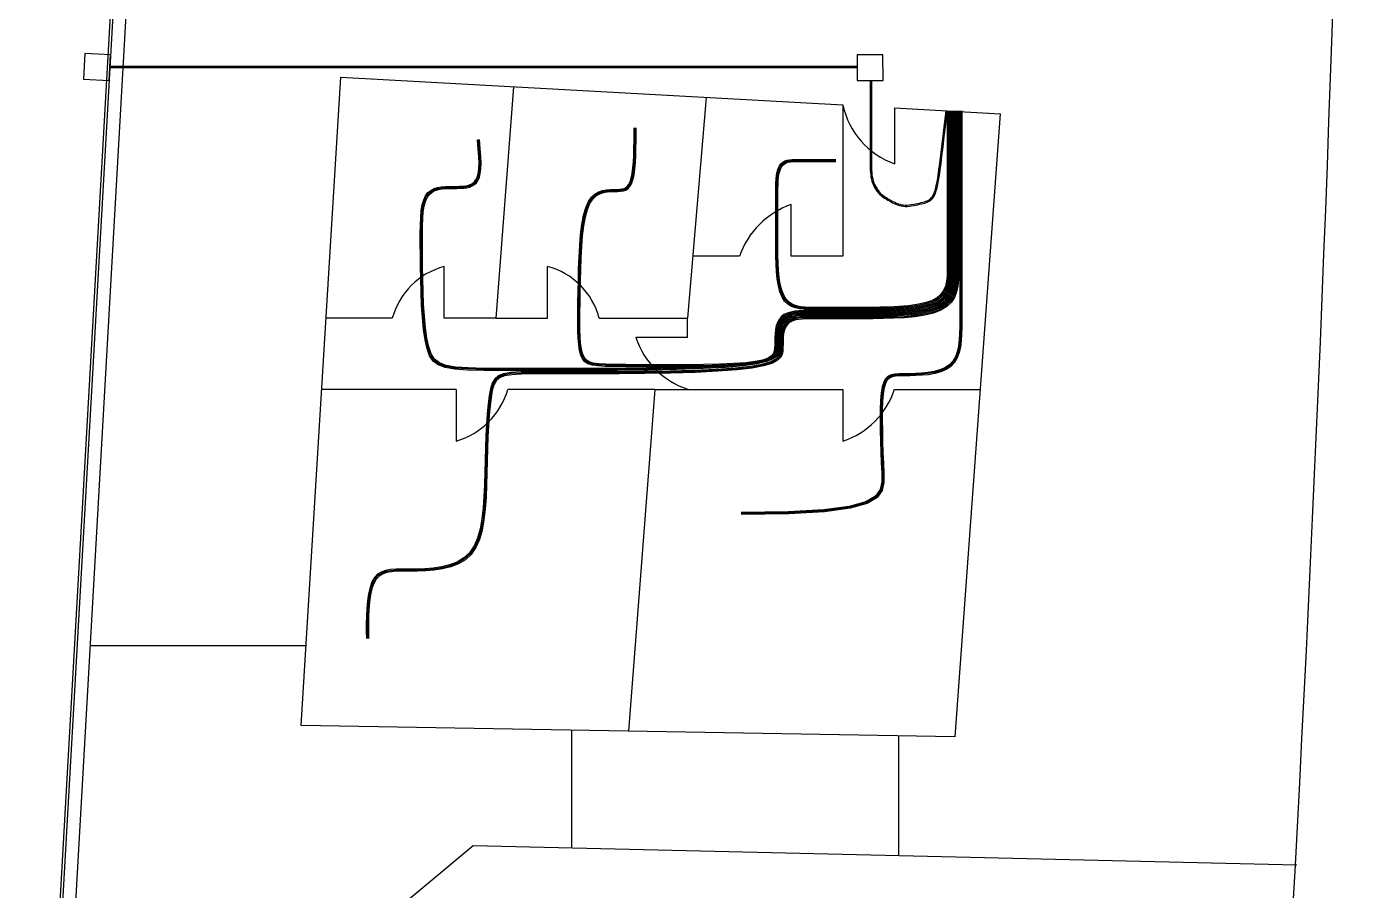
# Model space of a CAD drawing. Header units: millimetres. Extents: x 75 to 2709, y 49 to 1209.
# Drawn here: x 179.17 to 204.84, y 136.04 to 152.76 of the extents above; entities that cross this region are included whole.
import ezdxf

# ---------------------------------------------------------------- set-up
doc = ezdxf.new("R2010")
doc.units = ezdxf.units.MM
for name, color, linetype in [('Arquetas', 170, 'Continuous'), ('Canalizaciones', 10, 'Continuous'), ('Canalización Interior', 30, 'Continuous'), ('Canalización Secundaria', 90, 'Continuous'), ('Urbanización', 250, 'Continuous')]:
    doc.layers.add(name, color=color, linetype=linetype)

msp = doc.modelspace()

# ---------------------------------------------------------------- linework, layer by layer
at = {"layer": 'Arquetas'}
for points in [[(180.265, 151.735), (180.765, 151.709), (180.791, 152.208), (180.292, 152.235)], [(195.228, 151.709), (195.728, 151.71), (195.727, 152.21), (195.227, 152.209)]]:
    msp.add_lwpolyline(points, close=True, dxfattribs=at)
at = {"layer": 'Canalizaciones'}
for p, q in [((181.472, 165.053), (179.167, 124.485)), ((181.521, 165.05), (179.217, 124.482))]:
    msp.add_line(p, q, dxfattribs=at)
at = {"layer": 'Canalización Interior'}
for points in [[(197.151, 151.125), (197.151, 150.375), (197.151, 149.774), (197.151, 149.301), (197.151, 148.936), (197.151, 148.658), (197.151, 148.446), (197.151, 148.28), (197.151, 148.138), (197.151, 148.005), (197.146, 147.877), (197.134, 147.756), (197.109, 147.643), (197.069, 147.54), (197.009, 147.448), (196.926, 147.368), (196.814, 147.301), (196.673, 147.249), (196.507, 147.21), (196.322, 147.181), (196.125, 147.163), (195.922, 147.151), (195.72, 147.145), (195.524, 147.143), (195.342, 147.143), (195.179, 147.143), (195.033, 147.143), (194.902, 147.143), (194.785, 147.143), (194.678, 147.143), (194.58, 147.143), (194.488, 147.143), (194.401, 147.143), (194.316, 147.143), (194.234, 147.141), (194.156, 147.137), (194.083, 147.13), (194.015, 147.118), (193.955, 147.1), (193.902, 147.075), (193.858, 147.042), (193.823, 147), (193.797, 146.949), (193.779, 146.892), (193.766, 146.83), (193.759, 146.765), (193.755, 146.697), (193.754, 146.628), (193.753, 146.56), (193.752, 146.493), (193.74, 146.43), (193.707, 146.37), (193.643, 146.314), (193.539, 146.263), (193.382, 146.218), (193.164, 146.179), (192.874, 146.146), (192.506, 146.121), (192.075, 146.103), (191.602, 146.09), (191.106, 146.082), (190.607, 146.078), (190.125, 146.076), (189.679, 146.076), (189.29, 146.077), (188.973, 146.077), (188.723, 146.073), (188.531, 146.061), (188.389, 146.037), (188.288, 145.998), (188.219, 145.94), (188.173, 145.858), (188.14, 145.75), (188.114, 145.612), (188.093, 145.448), (188.075, 145.261), (188.061, 145.056), (188.05, 144.836), (188.04, 144.606), (188.033, 144.37), (188.026, 144.132), (188.02, 143.896), (188.011, 143.665), (187.997, 143.443), (187.973, 143.233), (187.939, 143.038), (187.889, 142.861), (187.821, 142.707), (187.733, 142.577), (187.622, 142.475), (187.491, 142.397), (187.346, 142.341), (187.191, 142.303), (187.031, 142.279), (186.871, 142.266), (186.715, 142.261), (186.567, 142.26), (186.433, 142.26), (186.312, 142.257), (186.204, 142.249), (186.109, 142.232), (186.025, 142.203), (185.954, 142.159), (185.894, 142.097), (185.846, 142.014), (185.808, 141.909), (185.78, 141.784), (185.759, 141.645), (185.746, 141.497), (185.739, 141.345), (185.736, 141.194), (185.736, 141.049), (185.738, 140.915)], [(197.171, 151.125), (197.171, 150.375), (197.171, 149.774), (197.171, 149.301), (197.171, 148.936), (197.171, 148.657), (197.171, 148.444), (197.171, 148.277), (197.171, 148.135), (197.171, 148), (197.166, 147.871), (197.153, 147.748), (197.129, 147.633), (197.088, 147.528), (197.028, 147.434), (196.943, 147.352), (196.831, 147.284), (196.689, 147.231), (196.521, 147.191), (196.334, 147.162), (196.135, 147.143), (195.93, 147.131), (195.726, 147.125), (195.529, 147.123), (195.346, 147.123), (195.181, 147.123), (195.034, 147.123), (194.903, 147.123), (194.785, 147.123), (194.679, 147.123), (194.581, 147.123), (194.491, 147.123), (194.404, 147.123), (194.321, 147.123), (194.24, 147.121), (194.164, 147.118), (194.093, 147.111), (194.027, 147.099), (193.968, 147.082), (193.917, 147.057), (193.875, 147.025), (193.841, 146.984), (193.816, 146.936), (193.798, 146.88), (193.786, 146.82), (193.779, 146.756), (193.775, 146.689), (193.774, 146.621), (193.773, 146.553), (193.772, 146.486), (193.76, 146.422), (193.727, 146.361), (193.663, 146.304), (193.558, 146.251), (193.401, 146.204), (193.182, 146.163), (192.89, 146.13), (192.521, 146.103), (192.089, 146.084), (191.614, 146.071), (191.116, 146.063), (190.616, 146.058), (190.132, 146.056), (189.686, 146.056), (189.297, 146.057), (188.979, 146.057), (188.73, 146.053), (188.54, 146.041), (188.4, 146.018), (188.3, 145.979), (188.232, 145.921), (188.188, 145.841), (188.157, 145.733), (188.132, 145.597), (188.111, 145.434), (188.094, 145.249), (188.08, 145.045), (188.069, 144.827), (188.06, 144.598), (188.052, 144.363), (188.046, 144.125), (188.04, 143.889), (188.031, 143.657), (188.016, 143.434), (187.993, 143.222), (187.958, 143.026), (187.907, 142.848), (187.839, 142.691), (187.749, 142.56), (187.637, 142.457), (187.505, 142.379), (187.358, 142.322), (187.202, 142.283), (187.04, 142.259), (186.878, 142.247), (186.721, 142.241), (186.574, 142.24), (186.44, 142.24), (186.32, 142.237), (186.213, 142.229), (186.119, 142.212), (186.037, 142.184), (185.968, 142.141), (185.91, 142.08), (185.863, 141.999), (185.826, 141.896), (185.798, 141.773), (185.779, 141.637), (185.766, 141.491), (185.759, 141.342), (185.756, 141.192), (185.756, 141.049), (185.758, 140.915)], [(197.191, 151.125), (197.191, 150.375), (197.191, 149.774), (197.191, 149.301), (197.191, 148.935), (197.191, 148.656), (197.191, 148.443), (197.191, 148.275), (197.191, 148.132), (197.191, 147.995), (197.186, 147.864), (197.173, 147.74), (197.148, 147.623), (197.107, 147.516), (197.046, 147.42), (196.961, 147.337), (196.848, 147.268), (196.704, 147.213), (196.535, 147.172), (196.346, 147.143), (196.145, 147.123), (195.938, 147.111), (195.732, 147.105), (195.534, 147.103), (195.349, 147.103), (195.183, 147.103), (195.036, 147.103), (194.904, 147.103), (194.786, 147.103), (194.68, 147.103), (194.583, 147.103), (194.493, 147.103), (194.408, 147.103), (194.326, 147.103), (194.247, 147.101), (194.172, 147.098), (194.103, 147.091), (194.039, 147.08), (193.982, 147.063), (193.932, 147.04), (193.891, 147.009), (193.859, 146.969), (193.835, 146.922), (193.817, 146.868), (193.806, 146.809), (193.799, 146.747), (193.795, 146.681), (193.794, 146.614), (193.793, 146.546), (193.792, 146.479), (193.78, 146.414), (193.747, 146.352), (193.683, 146.293), (193.577, 146.239), (193.419, 146.19), (193.2, 146.148), (192.907, 146.113), (192.536, 146.086), (192.103, 146.066), (191.626, 146.052), (191.127, 146.043), (190.625, 146.038), (190.14, 146.036), (189.693, 146.036), (189.303, 146.037), (188.986, 146.037), (188.738, 146.033), (188.549, 146.021), (188.41, 145.998), (188.312, 145.96), (188.246, 145.903), (188.202, 145.823), (188.173, 145.717), (188.149, 145.581), (188.129, 145.42), (188.113, 145.237), (188.099, 145.034), (188.089, 144.818), (188.08, 144.59), (188.072, 144.356), (188.066, 144.118), (188.06, 143.882), (188.051, 143.649), (188.036, 143.425), (188.012, 143.212), (187.977, 143.014), (187.926, 142.834), (187.856, 142.676), (187.766, 142.544), (187.652, 142.439), (187.518, 142.36), (187.37, 142.303), (187.212, 142.264), (187.049, 142.24), (186.886, 142.227), (186.728, 142.221), (186.58, 142.22), (186.447, 142.22), (186.327, 142.217), (186.222, 142.209), (186.129, 142.192), (186.049, 142.165), (185.982, 142.123), (185.925, 142.063), (185.879, 141.984), (185.843, 141.882), (185.817, 141.762), (185.798, 141.629), (185.785, 141.486), (185.778, 141.338), (185.776, 141.191), (185.776, 141.049), (185.778, 140.915)], [(197.131, 151.125), (197.131, 150.375), (197.131, 149.774), (197.131, 149.301), (197.131, 148.936), (197.131, 148.659), (197.131, 148.447), (197.131, 148.282), (197.131, 148.142), (197.131, 148.009), (197.126, 147.883), (197.114, 147.764), (197.09, 147.653), (197.05, 147.552), (196.991, 147.461), (196.908, 147.383), (196.798, 147.318), (196.658, 147.267), (196.494, 147.228), (196.311, 147.201), (196.115, 147.182), (195.914, 147.171), (195.713, 147.165), (195.52, 147.163), (195.339, 147.163), (195.176, 147.163), (195.031, 147.163), (194.901, 147.163), (194.784, 147.163), (194.677, 147.163), (194.579, 147.163), (194.486, 147.163), (194.398, 147.163), (194.311, 147.163), (194.228, 147.161), (194.148, 147.157), (194.073, 147.15), (194.003, 147.137), (193.941, 147.119), (193.887, 147.093), (193.841, 147.059), (193.806, 147.015), (193.779, 146.963), (193.76, 146.904), (193.747, 146.841), (193.739, 146.774), (193.735, 146.704), (193.734, 146.635), (193.733, 146.566), (193.731, 146.5), (193.717, 146.438), (193.678, 146.379), (193.603, 146.325), (193.478, 146.275), (193.292, 146.231), (193.033, 146.194), (192.688, 146.163), (192.251, 146.139), (191.739, 146.122), (191.176, 146.11), (190.584, 146.102), (189.987, 146.099), (189.408, 146.098), (188.871, 146.099), (188.398, 146.101), (188.007, 146.104), (187.694, 146.111), (187.45, 146.129), (187.264, 146.16), (187.126, 146.211), (187.028, 146.285), (186.96, 146.388), (186.91, 146.524), (186.873, 146.696), (186.843, 146.898), (186.822, 147.124), (186.806, 147.366), (186.795, 147.616), (186.789, 147.867), (186.785, 148.111), (186.782, 148.342), (186.78, 148.553), (186.78, 148.744), (186.782, 148.914), (186.788, 149.065), (186.8, 149.196), (186.819, 149.309), (186.846, 149.404), (186.882, 149.481), (186.928, 149.542), (186.983, 149.587), (187.046, 149.62), (187.113, 149.641), (187.185, 149.655), (187.259, 149.661), (187.333, 149.664), (187.405, 149.664), (187.475, 149.664), (187.541, 149.666), (187.603, 149.67), (187.66, 149.677), (187.713, 149.689), (187.761, 149.706), (187.802, 149.731), (187.837, 149.764), (187.866, 149.807), (187.888, 149.861), (187.904, 149.929), (187.913, 150.014), (187.916, 150.118), (187.912, 150.243), (187.901, 150.392), (187.885, 150.567)], [(197.111, 151.125), (197.111, 150.375), (197.111, 149.774), (197.111, 149.302), (197.111, 148.937), (197.111, 148.659), (197.111, 148.449), (197.111, 148.284), (197.111, 148.145), (197.111, 148.014), (197.106, 147.89), (197.094, 147.772), (197.07, 147.663), (197.031, 147.564), (196.972, 147.475), (196.89, 147.398), (196.781, 147.334), (196.643, 147.284), (196.48, 147.247), (196.299, 147.22), (196.105, 147.202), (195.906, 147.191), (195.707, 147.185), (195.515, 147.183), (195.336, 147.183), (195.174, 147.183), (195.03, 147.183), (194.9, 147.183), (194.783, 147.183), (194.676, 147.183), (194.577, 147.183), (194.484, 147.183), (194.394, 147.183), (194.307, 147.183), (194.221, 147.181), (194.14, 147.177), (194.063, 147.169), (193.991, 147.156), (193.927, 147.137), (193.871, 147.111), (193.825, 147.075), (193.788, 147.03), (193.76, 146.977), (193.741, 146.916), (193.727, 146.851), (193.719, 146.782), (193.715, 146.712), (193.714, 146.642), (193.713, 146.573), (193.711, 146.507), (193.697, 146.446), (193.658, 146.388), (193.583, 146.335), (193.459, 146.287), (193.274, 146.245), (193.015, 146.209), (192.671, 146.18), (192.236, 146.157), (191.726, 146.14), (191.164, 146.129), (190.574, 146.122), (189.98, 146.118), (189.403, 146.118), (188.868, 146.119), (188.398, 146.121), (188.009, 146.123), (187.699, 146.131), (187.457, 146.148), (187.273, 146.18), (187.138, 146.23), (187.042, 146.303), (186.975, 146.405), (186.927, 146.54), (186.89, 146.711), (186.862, 146.912), (186.841, 147.136), (186.825, 147.375), (186.815, 147.623), (186.809, 147.871), (186.805, 148.114), (186.802, 148.342), (186.8, 148.551), (186.8, 148.739), (186.802, 148.907), (186.808, 149.055), (186.82, 149.185), (186.838, 149.296), (186.864, 149.389), (186.899, 149.465), (186.943, 149.524), (186.997, 149.569), (187.058, 149.6), (187.124, 149.622), (187.194, 149.635), (187.266, 149.641), (187.339, 149.644), (187.412, 149.644), (187.481, 149.644), (187.548, 149.646), (187.611, 149.65), (187.67, 149.657), (187.724, 149.67), (187.773, 149.688), (187.817, 149.715), (187.853, 149.749), (187.883, 149.794), (187.906, 149.85), (187.923, 149.921), (187.932, 150.009), (187.935, 150.115), (187.932, 150.243), (187.921, 150.393), (187.905, 150.57)], [(197.091, 151.125), (197.091, 150.375), (197.091, 149.774), (197.091, 149.302), (197.091, 148.937), (197.091, 148.66), (197.091, 148.45), (197.091, 148.286), (197.091, 148.148), (197.091, 148.019), (197.086, 147.896), (197.074, 147.78), (197.05, 147.673), (197.012, 147.576), (196.953, 147.489), (196.872, 147.413), (196.764, 147.351), (196.628, 147.302), (196.466, 147.265), (196.287, 147.239), (196.095, 147.221), (195.898, 147.211), (195.701, 147.205), (195.51, 147.203), (195.332, 147.203), (195.172, 147.203), (195.028, 147.203), (194.899, 147.203), (194.782, 147.203), (194.675, 147.203), (194.576, 147.203), (194.482, 147.203), (194.391, 147.203), (194.302, 147.203), (194.215, 147.201), (194.131, 147.197), (194.053, 147.189), (193.98, 147.176), (193.914, 147.156), (193.856, 147.128), (193.808, 147.092), (193.77, 147.045), (193.742, 146.99), (193.721, 146.928), (193.708, 146.862), (193.699, 146.791), (193.695, 146.72), (193.694, 146.649), (193.693, 146.58), (193.691, 146.514), (193.677, 146.453), (193.639, 146.397), (193.564, 146.345), (193.44, 146.299), (193.255, 146.259), (192.998, 146.224), (192.655, 146.196), (192.221, 146.175), (191.712, 146.159), (191.152, 146.148), (190.565, 146.141), (189.973, 146.138), (189.399, 146.138), (188.866, 146.139), (188.398, 146.14), (188.012, 146.143), (187.704, 146.151), (187.464, 146.168), (187.283, 146.199), (187.15, 146.249), (187.056, 146.322), (186.99, 146.423), (186.944, 146.557), (186.908, 146.726), (186.88, 146.925), (186.86, 147.147), (186.845, 147.384), (186.835, 147.63), (186.829, 147.876), (186.825, 148.116), (186.822, 148.342), (186.82, 148.548), (186.82, 148.734), (186.822, 148.9), (186.828, 149.046), (186.839, 149.173), (186.856, 149.282), (186.882, 149.374), (186.915, 149.448), (186.959, 149.506), (187.011, 149.55), (187.07, 149.581), (187.134, 149.602), (187.203, 149.615), (187.274, 149.621), (187.346, 149.624), (187.418, 149.624), (187.488, 149.624), (187.556, 149.626), (187.62, 149.63), (187.68, 149.638), (187.736, 149.651), (187.786, 149.671), (187.831, 149.698), (187.869, 149.734), (187.9, 149.781), (187.924, 149.84), (187.941, 149.914), (187.952, 150.004), (187.955, 150.113), (187.951, 150.242), (187.941, 150.394), (187.925, 150.572)], [(197.071, 151.125), (197.071, 150.375), (197.071, 149.774), (197.071, 149.302), (197.071, 148.938), (197.071, 148.661), (197.071, 148.452), (197.071, 148.289), (197.071, 148.152), (197.071, 148.024), (197.066, 147.902), (197.054, 147.788), (197.031, 147.683), (196.992, 147.587), (196.935, 147.502), (196.855, 147.429), (196.748, 147.368), (196.612, 147.32), (196.453, 147.284), (196.275, 147.258), (196.085, 147.241), (195.89, 147.23), (195.694, 147.225), (195.505, 147.223), (195.329, 147.223), (195.17, 147.223), (195.027, 147.223), (194.898, 147.223), (194.781, 147.223), (194.674, 147.223), (194.574, 147.223), (194.479, 147.223), (194.388, 147.223), (194.297, 147.223), (194.209, 147.221), (194.123, 147.217), (194.043, 147.208), (193.968, 147.195), (193.9, 147.175), (193.841, 147.146), (193.791, 147.109), (193.752, 147.061), (193.723, 147.004), (193.702, 146.94), (193.688, 146.872), (193.68, 146.8), (193.675, 146.728), (193.674, 146.656), (193.673, 146.586), (193.672, 146.521), (193.664, 146.461), (193.643, 146.406), (193.602, 146.356), (193.535, 146.312), (193.434, 146.274), (193.293, 146.242), (193.105, 146.217), (192.868, 146.198), (192.59, 146.185), (192.283, 146.176), (191.96, 146.172), (191.633, 146.17), (191.316, 146.171), (191.019, 146.173), (190.756, 146.175), (190.536, 146.177), (190.357, 146.182), (190.215, 146.19), (190.104, 146.207), (190.02, 146.233), (189.959, 146.271), (189.914, 146.325), (189.883, 146.397), (189.859, 146.489), (189.843, 146.6), (189.832, 146.73), (189.827, 146.877), (189.825, 147.041), (189.826, 147.22), (189.829, 147.414), (189.833, 147.622), (189.837, 147.841), (189.842, 148.068), (189.851, 148.295), (189.863, 148.518), (189.88, 148.731), (189.905, 148.928), (189.937, 149.104), (189.979, 149.251), (190.031, 149.368), (190.092, 149.455), (190.159, 149.518), (190.231, 149.56), (190.305, 149.586), (190.379, 149.599), (190.451, 149.604), (190.52, 149.604), (190.582, 149.605), (190.639, 149.608), (190.69, 149.616), (190.734, 149.631), (190.774, 149.657), (190.807, 149.696), (190.836, 149.75), (190.859, 149.821), (190.877, 149.912), (190.891, 150.02), (190.9, 150.14), (190.907, 150.269), (190.911, 150.403), (190.913, 150.539), (190.914, 150.672), (190.914, 150.799)], [(197.051, 151.125), (197.051, 150.375), (197.051, 149.774), (197.051, 149.302), (197.051, 148.938), (197.051, 148.662), (197.051, 148.453), (197.051, 148.291), (197.051, 148.155), (197.051, 148.028), (197.046, 147.909), (197.034, 147.797), (197.011, 147.693), (196.973, 147.599), (196.916, 147.516), (196.837, 147.444), (196.731, 147.384), (196.597, 147.338), (196.439, 147.303), (196.263, 147.277), (196.075, 147.26), (195.881, 147.25), (195.688, 147.245), (195.501, 147.243), (195.326, 147.243), (195.167, 147.243), (195.025, 147.243), (194.897, 147.243), (194.78, 147.243), (194.673, 147.243), (194.573, 147.243), (194.477, 147.243), (194.384, 147.243), (194.292, 147.243), (194.202, 147.241), (194.115, 147.237), (194.033, 147.228), (193.956, 147.214), (193.886, 147.193), (193.825, 147.164), (193.775, 147.125), (193.735, 147.076), (193.704, 147.018), (193.683, 146.953), (193.669, 146.882), (193.66, 146.809), (193.655, 146.735), (193.654, 146.663), (193.653, 146.593), (193.652, 146.528), (193.645, 146.469), (193.624, 146.415), (193.583, 146.367), (193.516, 146.325), (193.415, 146.288), (193.275, 146.258), (193.089, 146.234), (192.853, 146.216), (192.576, 146.203), (192.271, 146.195), (191.95, 146.191), (191.626, 146.19), (191.311, 146.191), (191.017, 146.193), (190.756, 146.195), (190.539, 146.197), (190.362, 146.202), (190.223, 146.21), (190.114, 146.226), (190.032, 146.252), (189.973, 146.29), (189.93, 146.343), (189.9, 146.414), (189.877, 146.504), (189.862, 146.613), (189.852, 146.741), (189.846, 146.886), (189.845, 147.048), (189.846, 147.225), (189.849, 147.417), (189.853, 147.622), (189.857, 147.839), (189.862, 148.063), (189.87, 148.288), (189.882, 148.509), (189.899, 148.719), (189.923, 148.915), (189.955, 149.088), (189.995, 149.235), (190.046, 149.35), (190.105, 149.437), (190.171, 149.499), (190.241, 149.541), (190.314, 149.566), (190.387, 149.579), (190.458, 149.584), (190.526, 149.584), (190.589, 149.585), (190.647, 149.588), (190.698, 149.596), (190.745, 149.612), (190.786, 149.638), (190.821, 149.678), (190.851, 149.733), (190.876, 149.806), (190.895, 149.899), (190.909, 150.009), (190.919, 150.132), (190.926, 150.263), (190.931, 150.4), (190.933, 150.537), (190.934, 150.672), (190.934, 150.799)], [(197.031, 151.125), (197.031, 150.375), (197.031, 149.774), (197.031, 149.302), (197.031, 148.939), (197.031, 148.663), (197.031, 148.454), (197.031, 148.293), (197.031, 148.158), (197.031, 148.033), (197.026, 147.915), (197.015, 147.805), (196.992, 147.703), (196.954, 147.611), (196.898, 147.53), (196.819, 147.459), (196.714, 147.401), (196.582, 147.355), (196.425, 147.321), (196.251, 147.297), (196.065, 147.28), (195.873, 147.27), (195.682, 147.265), (195.496, 147.263), (195.322, 147.263), (195.165, 147.263), (195.024, 147.263), (194.896, 147.263), (194.78, 147.263), (194.672, 147.263), (194.571, 147.263), (194.475, 147.263), (194.381, 147.263), (194.288, 147.263), (194.196, 147.261), (194.107, 147.256), (194.023, 147.248), (193.944, 147.233), (193.873, 147.212), (193.81, 147.182), (193.758, 147.142), (193.717, 147.091), (193.686, 147.031), (193.664, 146.965), (193.649, 146.893), (193.64, 146.818), (193.635, 146.743), (193.634, 146.67), (193.633, 146.6), (193.632, 146.535), (193.625, 146.477), (193.604, 146.424), (193.563, 146.378), (193.496, 146.337), (193.397, 146.302), (193.257, 146.273), (193.072, 146.25), (192.837, 146.234), (192.562, 146.222), (192.259, 146.215), (191.941, 146.211), (191.619, 146.21), (191.306, 146.211), (191.014, 146.213), (190.756, 146.215), (190.541, 146.217), (190.368, 146.222), (190.23, 146.23), (190.124, 146.246), (190.044, 146.271), (189.987, 146.309), (189.946, 146.361), (189.917, 146.43), (189.896, 146.519), (189.881, 146.627), (189.871, 146.753), (189.866, 146.896), (189.865, 147.055), (189.866, 147.23), (189.869, 147.419), (189.873, 147.621), (189.877, 147.836), (189.882, 148.057), (189.89, 148.28), (189.902, 148.499), (189.918, 148.708), (189.942, 148.901), (189.972, 149.073), (190.012, 149.218), (190.061, 149.332), (190.119, 149.418), (190.183, 149.48), (190.251, 149.521), (190.322, 149.546), (190.394, 149.559), (190.465, 149.564), (190.533, 149.564), (190.596, 149.565), (190.654, 149.568), (190.707, 149.576), (190.755, 149.593), (190.798, 149.62), (190.835, 149.66), (190.866, 149.716), (190.892, 149.791), (190.913, 149.886), (190.928, 149.999), (190.939, 150.124), (190.946, 150.258), (190.95, 150.397), (190.953, 150.536), (190.954, 150.672), (190.954, 150.799)], [(197.231, 151.125), (197.231, 150.375), (197.231, 149.774), (197.231, 149.301), (197.231, 148.935), (197.231, 148.655), (197.231, 148.442), (197.231, 148.273), (197.231, 148.128), (197.231, 147.99), (197.231, 147.855), (197.231, 147.722), (197.231, 147.591), (197.231, 147.461), (197.231, 147.332), (197.231, 147.203), (197.232, 147.073), (197.231, 146.943), (197.229, 146.815), (197.221, 146.69), (197.206, 146.571), (197.181, 146.459), (197.144, 146.358), (197.092, 146.269), (197.023, 146.195), (196.936, 146.137), (196.833, 146.093), (196.719, 146.062), (196.599, 146.041), (196.475, 146.029), (196.353, 146.022), (196.237, 146.02), (196.132, 146.02), (196.04, 146.019), (195.961, 146.014), (195.894, 146.001), (195.84, 145.975), (195.795, 145.933), (195.76, 145.871), (195.734, 145.783), (195.715, 145.668), (195.702, 145.521), (195.695, 145.348), (195.693, 145.155), (195.695, 144.949), (195.699, 144.736), (195.706, 144.523), (195.714, 144.316), (195.722, 144.122), (195.725, 143.946), (195.694, 143.79), (195.597, 143.656), (195.402, 143.543), (195.076, 143.454), (194.585, 143.388), (193.899, 143.348), (192.983, 143.334)], [(197.251, 151.125), (197.251, 150.375), (197.251, 149.774), (197.251, 149.301), (197.251, 148.935), (197.251, 148.655), (197.251, 148.442), (197.251, 148.273), (197.251, 148.128), (197.251, 147.99), (197.251, 147.855), (197.251, 147.722), (197.251, 147.591), (197.251, 147.46), (197.251, 147.33), (197.251, 147.201), (197.252, 147.07), (197.251, 146.939), (197.248, 146.809), (197.241, 146.682), (197.226, 146.561), (197.2, 146.447), (197.163, 146.344), (197.11, 146.254), (197.04, 146.178), (196.951, 146.119), (196.847, 146.074), (196.731, 146.043), (196.609, 146.021), (196.484, 146.009), (196.361, 146.002), (196.245, 146), (196.139, 146), (196.047, 145.999), (195.969, 145.994), (195.904, 145.981), (195.85, 145.956), (195.808, 145.914), (195.774, 145.852), (195.749, 145.766), (195.732, 145.651), (195.72, 145.506), (195.714, 145.334), (195.713, 145.143), (195.715, 144.939), (195.72, 144.727), (195.726, 144.515), (195.734, 144.309), (195.743, 144.114), (195.745, 143.937), (195.714, 143.78), (195.617, 143.643), (195.42, 143.529), (195.091, 143.437), (194.598, 143.37), (193.906, 143.329), (192.983, 143.314)], [(197.011, 151.125), (197.011, 150.375), (197.011, 149.774), (197.011, 149.302), (197.011, 148.939), (197.011, 148.663), (197.011, 148.456), (197.011, 148.295), (197.011, 148.162), (197.011, 148.038), (197.006, 147.921), (196.995, 147.813), (196.972, 147.713), (196.935, 147.623), (196.879, 147.543), (196.801, 147.475), (196.698, 147.418), (196.567, 147.373), (196.412, 147.34), (196.239, 147.316), (196.055, 147.3), (195.865, 147.29), (195.675, 147.285), (195.491, 147.283), (195.319, 147.283), (195.163, 147.283), (195.023, 147.283), (194.895, 147.283), (194.78, 147.283), (194.673, 147.283), (194.573, 147.283), (194.477, 147.283), (194.384, 147.283), (194.292, 147.283), (194.202, 147.286), (194.115, 147.295), (194.033, 147.313), (193.956, 147.341), (193.886, 147.384), (193.825, 147.443), (193.775, 147.522), (193.735, 147.623), (193.704, 147.741), (193.683, 147.874), (193.669, 148.017), (193.66, 148.165), (193.655, 148.315), (193.654, 148.461), (193.653, 148.602), (193.653, 148.731), (193.653, 148.851), (193.653, 148.963), (193.653, 149.068), (193.653, 149.168), (193.653, 149.263), (193.653, 149.356), (193.653, 149.448), (193.653, 149.539), (193.654, 149.629), (193.657, 149.717), (193.662, 149.8), (193.67, 149.878), (193.683, 149.948), (193.7, 150.01), (193.723, 150.062), (193.753, 150.102), (193.788, 150.133), (193.828, 150.155), (193.873, 150.17), (193.922, 150.179), (193.974, 150.183), (194.028, 150.185), (194.085, 150.185), (194.143, 150.185), (194.205, 150.185), (194.273, 150.185), (194.352, 150.185), (194.442, 150.185), (194.548, 150.185), (194.673, 150.185), (194.818, 150.185)], [(196.991, 151.125), (196.991, 150.375), (196.991, 149.774), (196.991, 149.303), (196.991, 148.939), (196.991, 148.664), (196.991, 148.457), (196.991, 148.297), (196.991, 148.165), (196.991, 148.043), (196.986, 147.928), (196.975, 147.821), (196.953, 147.723), (196.916, 147.635), (196.86, 147.557), (196.784, 147.49), (196.681, 147.434), (196.551, 147.391), (196.398, 147.358), (196.227, 147.335), (196.045, 147.319), (195.857, 147.31), (195.669, 147.305), (195.486, 147.303), (195.316, 147.303), (195.161, 147.303), (195.021, 147.303), (194.895, 147.303), (194.78, 147.303), (194.673, 147.303), (194.574, 147.303), (194.479, 147.303), (194.388, 147.303), (194.297, 147.303), (194.209, 147.306), (194.123, 147.315), (194.043, 147.332), (193.968, 147.36), (193.9, 147.402), (193.841, 147.461), (193.791, 147.539), (193.752, 147.638), (193.723, 147.755), (193.702, 147.886), (193.688, 148.027), (193.68, 148.173), (193.675, 148.321), (193.674, 148.466), (193.673, 148.605), (193.673, 148.734), (193.673, 148.853), (193.673, 148.964), (193.673, 149.068), (193.673, 149.167), (193.673, 149.262), (193.673, 149.354), (193.673, 149.444), (193.673, 149.535), (193.674, 149.623), (193.677, 149.709), (193.682, 149.79), (193.69, 149.866), (193.701, 149.935), (193.718, 149.995), (193.74, 150.045), (193.768, 150.085), (193.802, 150.114), (193.84, 150.136), (193.883, 150.15), (193.93, 150.159), (193.98, 150.163), (194.033, 150.165), (194.088, 150.165), (194.145, 150.165), (194.206, 150.165), (194.274, 150.165), (194.352, 150.165), (194.442, 150.165), (194.548, 150.165), (194.673, 150.165), (194.818, 150.165)], [(196.971, 151.125), (196.971, 150.375), (196.971, 149.774), (196.971, 149.303), (196.971, 148.94), (196.971, 148.665), (196.971, 148.459), (196.971, 148.3), (196.971, 148.168), (196.971, 148.047), (196.967, 147.934), (196.955, 147.829), (196.933, 147.733), (196.896, 147.647), (196.842, 147.571), (196.766, 147.505), (196.664, 147.451), (196.536, 147.409), (196.384, 147.377), (196.216, 147.354), (196.035, 147.339), (195.849, 147.33), (195.663, 147.325), (195.482, 147.323), (195.312, 147.323), (195.159, 147.323), (195.02, 147.323), (194.894, 147.323), (194.78, 147.323), (194.674, 147.323), (194.575, 147.323), (194.482, 147.323), (194.391, 147.323), (194.302, 147.323), (194.215, 147.326), (194.131, 147.335), (194.053, 147.352), (193.98, 147.38), (193.914, 147.421), (193.856, 147.479), (193.808, 147.556), (193.77, 147.653), (193.742, 147.769), (193.721, 147.898), (193.708, 148.037), (193.699, 148.181), (193.695, 148.327), (193.694, 148.471), (193.693, 148.608), (193.693, 148.736), (193.693, 148.854), (193.693, 148.965), (193.693, 149.068), (193.693, 149.167), (193.693, 149.261), (193.693, 149.352), (193.693, 149.441), (193.693, 149.53), (193.694, 149.617), (193.697, 149.701), (193.701, 149.78), (193.709, 149.854), (193.72, 149.921), (193.736, 149.979), (193.757, 150.028), (193.783, 150.067), (193.815, 150.096), (193.852, 150.117), (193.893, 150.13), (193.938, 150.139), (193.987, 150.143), (194.038, 150.145), (194.091, 150.145), (194.147, 150.145), (194.207, 150.145), (194.275, 150.145), (194.352, 150.145), (194.443, 150.145), (194.548, 150.145), (194.673, 150.145), (194.818, 150.145)]]:
    msp.add_lwpolyline(points, dxfattribs=at)
msp.add_lwpolyline([(197.211, 151.125), (197.211, 150.375), (197.211, 149.774), (197.211, 149.301), (197.211, 148.935), (197.211, 148.655), (197.211, 148.442), (197.211, 148.273), (197.211, 148.128), (197.211, 147.99), (197.211, 147.855), (197.211, 147.722), (197.211, 147.591), (197.211, 147.461), (197.211, 147.332), (197.211, 147.203), (197.212, 147.073), (197.211, 146.944), (197.209, 146.816), (197.201, 146.692), (197.186, 146.574), (197.162, 146.465), (197.126, 146.367), (197.076, 146.281), (197.01, 146.21), (196.926, 146.154), (196.827, 146.112), (196.715, 146.081), (196.596, 146.061), (196.474, 146.049), (196.353, 146.042), (196.237, 146.04), (196.132, 146.04, 0.001419), (196.132, 146.04), (196.039, 146.039, 0.013762), (196.038, 146.039), (195.96, 146.034, 0.033631), (195.957, 146.034), (195.891, 146.021, 0.059959), (195.886, 146.019), (195.831, 145.993, 0.08045), (195.826, 145.99), (195.781, 145.948, 0.075904), (195.778, 145.943), (195.743, 145.88, 0.05366), (195.741, 145.876), (195.714, 145.789, 0.033119), (195.714, 145.787), (195.695, 145.671, 0.019449), (195.695, 145.669), (195.682, 145.522, 0.011297), (195.682, 145.522), (195.675, 145.349, 0.00715), (195.675, 145.348), (195.673, 145.155, 0.004847), (195.673, 145.155), (195.675, 144.949, 0.003413), (195.675, 144.948), (195.679, 144.736, 0.002427), (195.679, 144.736), (195.686, 144.522, 0.001674), (195.686, 144.522), (195.694, 144.315, 0.001018), (195.694, 144.315), (195.702, 144.121), (195.705, 143.948), (195.675, 143.799), (195.583, 143.671), (195.394, 143.562), (195.072, 143.474), (194.584, 143.408), (193.898, 143.368), (192.983, 143.354)], format="xyb", dxfattribs=at)
at = {"layer": 'Canalización Secundaria'}
for p, q in [((195.228, 151.984), (180.778, 151.984)), ((195.228, 151.959), (180.778, 151.959))]:
    msp.add_line(p, q, dxfattribs=at)
for points in [[(195.478, 151.709), (195.478, 151.531), (195.478, 151.379), (195.478, 151.252), (195.478, 151.143), (195.478, 151.048), (195.478, 150.965), (195.478, 150.887), (195.478, 150.811), (195.478, 150.733), (195.478, 150.653), (195.478, 150.574), (195.478, 150.494), (195.478, 150.416), (195.478, 150.34), (195.478, 150.268), (195.478, 150.2), (195.478, 150.137), (195.479, 150.08), (195.479, 150.026), (195.481, 149.976), (195.484, 149.93), (195.489, 149.886), (195.495, 149.844), (195.503, 149.803), (195.514, 149.764), (195.527, 149.726), (195.542, 149.689), (195.559, 149.654), (195.577, 149.621), (195.597, 149.589), (195.618, 149.56), (195.641, 149.533), (195.664, 149.509), (195.689, 149.487), (195.714, 149.467), (195.74, 149.448), (195.767, 149.431), (195.795, 149.414), (195.823, 149.397), (195.852, 149.381), (195.882, 149.364), (195.912, 149.348), (195.944, 149.332), (195.976, 149.317), (196.009, 149.304), (196.044, 149.293), (196.08, 149.285), (196.117, 149.279), (196.156, 149.277), (196.196, 149.277), (196.237, 149.281), (196.278, 149.286), (196.318, 149.293), (196.359, 149.3), (196.398, 149.309), (196.435, 149.317), (196.471, 149.325), (196.504, 149.333), (196.536, 149.342), (196.566, 149.351), (196.594, 149.362), (196.62, 149.375), (196.644, 149.391), (196.667, 149.409), (196.687, 149.431), (196.707, 149.457), (196.725, 149.489), (196.741, 149.529), (196.757, 149.576), (196.773, 149.633), (196.788, 149.7), (196.803, 149.779), (196.818, 149.872), (196.833, 149.981), (196.85, 150.108), (196.868, 150.257), (196.889, 150.43), (196.913, 150.631), (196.94, 150.861), (196.971, 151.125)], [(195.503, 151.709), (195.503, 151.531), (195.503, 151.379), (195.503, 151.252), (195.503, 151.143), (195.503, 151.048), (195.503, 150.965), (195.503, 150.887), (195.503, 150.811), (195.503, 150.733), (195.503, 150.653), (195.503, 150.574), (195.503, 150.494), (195.503, 150.416), (195.503, 150.34), (195.503, 150.268), (195.503, 150.2), (195.503, 150.138), (195.504, 150.08), (195.504, 150.027), (195.506, 149.977), (195.509, 149.932), (195.514, 149.889), (195.52, 149.848), (195.528, 149.809), (195.538, 149.771), (195.55, 149.735), (195.565, 149.699), (195.581, 149.665), (195.599, 149.633), (195.618, 149.603), (195.638, 149.576), (195.66, 149.55), (195.682, 149.527), (195.705, 149.506), (195.729, 149.487), (195.754, 149.469), (195.78, 149.452), (195.808, 149.435), (195.836, 149.419), (195.865, 149.403), (195.894, 149.386), (195.924, 149.37), (195.954, 149.355), (195.986, 149.34), (196.018, 149.328), (196.05, 149.317), (196.084, 149.309), (196.12, 149.304), (196.156, 149.302), (196.195, 149.302), (196.234, 149.305), (196.274, 149.311), (196.314, 149.317), (196.354, 149.325), (196.392, 149.333), (196.43, 149.341), (196.465, 149.349), (196.498, 149.357), (196.529, 149.366), (196.557, 149.375), (196.584, 149.385), (196.608, 149.397), (196.629, 149.411), (196.65, 149.428), (196.668, 149.447), (196.686, 149.471), (196.702, 149.501), (196.718, 149.538), (196.733, 149.583), (196.749, 149.639), (196.763, 149.705), (196.778, 149.784), (196.793, 149.876), (196.808, 149.984), (196.825, 150.111), (196.844, 150.26), (196.864, 150.433), (196.888, 150.634), (196.915, 150.864), (196.946, 151.128)]]:
    msp.add_lwpolyline(points, dxfattribs=at)
at = {"layer": 'Urbanización'}
for p, q in [((181.771, 165.036), (179.175, 119.331)), ((184.474, 139.237), (185.247, 151.778)), ((185.247, 151.778), (194.95, 151.238)), ((188.585, 151.592), (188.239, 147.113)), ((192.311, 151.385), (191.95, 147.113)), ((194.95, 151.238), (194.95, 148.313)), ((195.95, 151.182), (195.95, 150.099)), ((195.95, 151.182), (197.992, 151.068)), ((197.992, 151.068), (197.115, 139.014)), ((197.992, 151.068), (197.115, 139.014)), ((193.95, 148.313), (193.95, 149.313)), ((192.95, 148.313), (192.052, 148.313)), ((194.95, 148.313), (193.95, 148.313)), ((187.239, 147.113), (187.239, 148.113)), ((189.239, 147.113), (189.239, 148.113)), ((186.239, 147.113), (184.96, 147.113)), ((188.239, 147.113), (187.239, 147.113)), ((188.239, 147.113), (189.239, 147.113)), ((190.239, 147.113), (191.95, 147.113)), ((191.95, 146.741), (191.95, 147.113)), ((191.95, 146.741), (190.95, 146.741)), ((187.474, 145.737), (184.875, 145.737)), ((187.474, 145.737), (187.474, 144.737)), ((191.314, 145.737), (188.474, 145.737)), ((191.314, 145.737), (190.803, 139.126)), ((191.314, 145.737), (194.95, 145.737)), ((194.95, 145.737), (194.95, 144.737)), ((195.95, 145.737), (197.604, 145.737)), ((184.569, 140.777), (180.397, 140.777)), ((197.115, 139.014), (184.474, 139.237)), ((189.703, 139.145), (189.703, 136.863)), ((196.024, 139.033), (196.024, 136.714)), ((187.8, 136.908), (185.179, 134.715)), ((203.732, 136.533), (187.8, 136.908))]:
    msp.add_line(p, q, dxfattribs=at)
for centre, radius, start, end in [((-619.576, 180.971), 824.475, 355.53743, 359.335411), ((196.49, 151.581), 1.578, 192.5784, 249.9854), ((194.496, 147.767), 1.639, 109.4417, 160.5583), ((187.612, 146.74), 1.423, 105.2003, 164.7997), ((188.894, 146.768), 1.388, 14.3853, 75.6147), ((192.442, 147.227), 1.568, 198.0344, 251.7417), ((187.055, 146.156), 1.48, 286.4498, 343.5502), ((194.468, 146.22), 1.559, 288.028, 341.972)]:
    msp.add_arc(centre, radius, start, end, dxfattribs=at)

doc.saveas('drawing.dxf')
